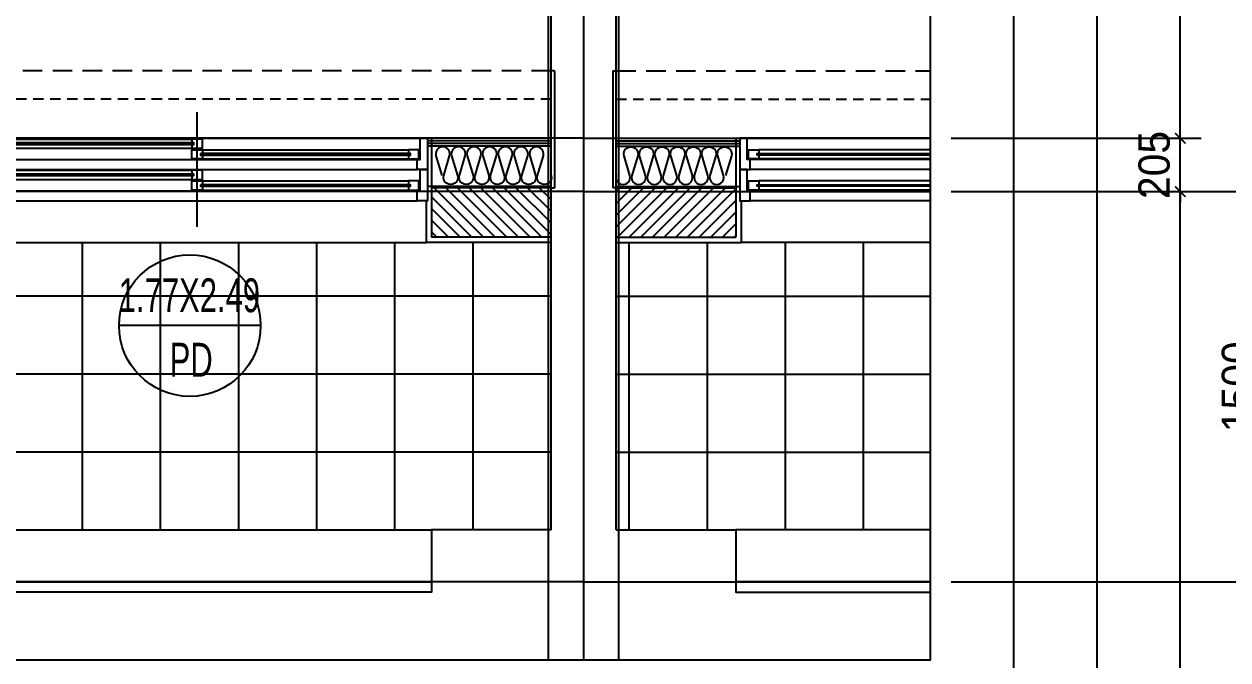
# Model space of a CAD drawing. Header units: millimetres. Extents: x -24416 to 92204, y -190080 to 23760.
# Drawn here: x 19575 to 24200, y 5502 to 7946 of the extents above; entities that cross this region are included whole.
import ezdxf
from ezdxf.enums import TextEntityAlignment as Align
from ezdxf.xclip import XClip

# ---------------------------------------------------------------- set-up
doc = ezdxf.new("R2010")
doc.units = ezdxf.units.MM
doc.header["$LTSCALE"] = 50
doc.header["$XCLIPFRAME"] = 0
for name, pattern in [('AUDIT_D_220706163347-0', [0]), ('CEN', [62, 60, -1, 0, -1]), ('H', [1.3, 0.8, -0.5]), ('HID', [2.3, 1.5, -0.8])]:
    doc.linetypes.add(name, pattern=pattern)
doc.layers.get('defpoints').update_dxf_attribs({"color": 139})
for name, color, linetype in [('A-창호부호', 4, 'Continuous'), ('A_HAT', 8, 'Continuous'), ('AA-XXXX-DIMS', 7, 'Continuous'), ('CEN_CON', 1, 'CEN'), ('CEN_WALL', 12, 'CEN'), ('CONC', 2, 'Continuous'), ('dan1', 7, 'HID'), ('DIM', 7, 'AUDIT_D_220706163347-0'), ('ELE3_CON', 7, 'Continuous'), ('ELE4', 4, 'Continuous'), ('FIN', 6, 'Continuous'), ('INS', 8, 'Continuous'), ('WAL', 3, 'Continuous'), ('WAL_DRY', 7, 'Continuous'), ('WIN', 4, 'Continuous'), ('X - 단위세대$0$ETC', 6, 'Continuous'), ('바닥타일', 8, 'Continuous'), ('커튼박스', 6, 'Continuous')]:
    doc.layers.add(name, color=color, linetype=linetype)
doc.layers.add('Defpoint', color=135, linetype='Continuous', plot=False)
doc.layers.add('MC', color=135, linetype='Continuous', plot=False)
doc.styles.add('HAUD01', font='Dotum.ttf')
doc.styles.add('맑은고딕', font='malgun.ttf', dxfattribs={"width": 0.9})
doc.dimstyles.new('DIM_40', dxfattribs={"dimscale": 40, "dimtxt": 3, "dimasz": 1, "dimexe": 2, "dimexo": 2, "dimgap": 1, "dimtad": 1, "dimdec": 0, "dimzin": 0, "dimdsep": 46, "dimtxsty": '맑은고딕', "dimblk1": 'DIMDOT', "dimblk2": 'DIMDOT', "dimsah": 1, "dimcen": 0.09, "dimdle": 2, "dimclrd": 7, "dimclre": 7, "dimclrt": 3, "dimadec": 0, "dimazin": 0, "dimtfac": 1, "dimtdec": 0, "dimtix": 1, "dimtmove": 2, "dimatfit": 3, "dimldrblk": 'DIMDOT', "dimfxl": 2, "dimtolj": 1, "dimtzin": 0, "dimarcsym": 0})
doc.dimstyles.new('MCDIM_40', dxfattribs={"dimscale": 40, "dimtxt": 3, "dimasz": 1, "dimexe": 2, "dimexo": 2, "dimgap": 1, "dimtad": 1, "dimdec": 0, "dimzin": 0, "dimdsep": 46, "dimtxsty": '맑은고딕', "dimblk1": 'ARCHTICK', "dimblk2": 'ARCHTICK', "dimsah": 1, "dimcen": 0.09, "dimdle": 2, "dimclrd": 7, "dimclre": 7, "dimclrt": 3, "dimadec": 0, "dimazin": 0, "dimtfac": 1, "dimtdec": 0, "dimtix": 1, "dimtmove": 2, "dimatfit": 3, "dimldrblk": 'ARCHTICK', "dimfxl": 1, "dimtolj": 1, "dimtzin": 0, "dimarcsym": 0})

# ---------------------------------------------------------------- blocks, each defined once
blk = doc.blocks.new('WIN_이중창_1800')
at = {"layer": 'Defpoint'}
for p, q in [((-15, 240), (-15, 0)), ((1785, 240), (1785, 0))]:
    blk.add_line(p, q, dxfattribs=at)
at = {"layer": 'WIN'}
blk.add_line((885, -100), (885, 340), dxfattribs=at)
at = {"layer": 'WIN', "color": 8}
for p, q in [((1742, 240), (28, 240)), ((1697, 237), (905, 237)), ((865, 196), (73, 196)), ((1697, 202), (905, 202)), ((1730, 158), (40, 158)), ((865, 161), (73, 161)), ((1730, 120), (40, 120)), ((1697, 117), (905, 117)), ((865, 76), (73, 76)), ((1697, 82), (905, 82)), ((1730, 38), (40, 38)), ((1730, 0), (40, 0)), ((865, 41), (73, 41))]:
    blk.add_line(p, q, dxfattribs=at)
at = {"layer": 'WIN'}
for points in [[(40, 158), (28, 158), (28, 240), (0, 240), (0, 120), (40, 120), (40, 158)], [(905, 216.5), (905, 202), (865, 202), (865, 237), (905, 237), (905, 222.5)], [(1697, 216.5), (1697, 202), (1737, 202), (1737, 237), (1697, 237), (1697, 222.5)], [(1730, 158), (1742, 158), (1742, 240), (1770, 240), (1770, 120), (1730, 120), (1730, 158)], [(73, 175.5), (73, 161), (33, 161), (33, 196), (73, 196), (73, 181.5)], [(865, 175.5), (865, 161), (905, 161), (905, 196), (865, 196), (865, 181.5)], [(1704, 222.5), (1704, 216.5), (898, 216.5), (898, 222.5), (1704, 222.5)], [(872, 181.5), (872, 175.5), (66, 175.5), (66, 181.5), (872, 181.5)], [(40, 38), (28, 38), (28, 120), (0, 120), (0, 0), (40, 0), (40, 38)], [(905, 96.5), (905, 82), (865, 82), (865, 117), (905, 117), (905, 102.5)], [(1704, 102.5), (1704, 96.5), (898, 96.5), (898, 102.5), (1704, 102.5)], [(1697, 96.5), (1697, 82), (1737, 82), (1737, 117), (1697, 117), (1697, 102.5)], [(1730, 38), (1742, 38), (1742, 120), (1770, 120), (1770, 0), (1730, 0), (1730, 38)], [(73, 55.5), (73, 41), (33, 41), (33, 76), (73, 76), (73, 61.5)], [(872, 61.5), (872, 55.5), (66, 55.5), (66, 61.5), (872, 61.5)], [(865, 55.5), (865, 41), (905, 41), (905, 76), (865, 76), (865, 61.5)]]:
    blk.add_lwpolyline(points, dxfattribs=at)
blk = doc.blocks.new('insul1')
blk.add_lwpolyline([(0, 0.25, 1.344031), (0.35, 0.25), (0.2, 0.75, -1.344031), (0.55, 0.75), (0.4, 0.25)], format="xyb")
blk = doc.blocks.new('U-76A(기본)', base_point=(206307.1, 38575.4))
at = {"layer": 'A_HAT'}
h = blk.add_hatch(dxfattribs=at)
h.set_pattern_fill('ANSI31', color=256, scale=10, style=0)
h.paths.add_polyline_path([(206892.1, 40090.4), (206432.1, 40090.4), (206432.1, 39900.4), (206892.1, 39900.4)])
at = {"layer": '바닥타일'}
h = blk.add_hatch(dxfattribs=at)
h.set_pattern_fill('_USER', color=256, scale=300, double=1, pattern_type=0)
h.set_pattern_definition([(0, (0, 0), (0, 300), []), (90, (0, 0), (-300, 2e-14), [])])
edge = h.paths.add_edge_path()
edge.add_arc((218422.1, 40025.4), 690, 180.0011, 270.4126)
edge.add_line((218427.1, 39335.4), (218427.1, 38775.4))
edge.add_line((218427.1, 38775.4), (206432.1, 38775.4))
edge.add_line((206432.1, 38775.4), (206432.1, 39880.4))
edge.add_line((206432.1, 39880.4), (216782.1, 39880.4))
edge.add_line((216782.1, 39880.4), (216782.1, 40055.4))
edge.add_line((216782.1, 40055.4), (218422.1, 40055.4))
edge.add_line((218422.1, 40055.4), (218422.1, 40025.4))
edge.add_line((218422.1, 40025.4), (217732.1, 40025.4))
at = {"layer": 'CEN_CON'}
for p, q in [((206307.1, 38275.4), (206307.1, 45600.4)), ((206307.1, 38575.4), (220942.1, 38575.4))]:
    blk.add_line(p, q, dxfattribs=at)
at = {"layer": 'CEN_WALL'}
blk.add_line((206307.1, 40075.4), (216702.1, 40075.4), dxfattribs=at)
at = {"layer": 'CONC'}
for p, q in [((206432.1, 40540.4), (206432.1, 42490.4)), ((206419.1, 40540.4), (206419.1, 40090.4)), ((206419.1, 40540.4), (206432.1, 40540.4)), ((206432.1, 40090.4), (206419.1, 40090.4)), ((206432.1, 38775.4), (206432.1, 40090.4)), ((206432.1, 38775.4), (206892.1, 38775.4)), ((206892.1, 38775.4), (206892.1, 38575.4)), ((206307.1, 38575.4), (206892.1, 38575.4))]:
    blk.add_line(p, q, dxfattribs=at)
at = {"layer": 'dan1'}
blk.add_lwpolyline([(206432.1, 40540.4), (211972.1, 40540.4)], dxfattribs=at)
at = {"layer": 'ELE3_CON'}
blk.add_line((208692.1, 38775.4), (206892.1, 38775.4), dxfattribs=at)
at = {"layer": 'ELE4'}
blk.add_line((208672.1, 39880.4), (206912.1, 39880.4), dxfattribs=at)
at = {"layer": 'FIN'}
for p in [(206912.1, 40040.4), (206432.1, 39880.4)]:
    blk.add_line(p, (206912.1, 39880.4), dxfattribs=at)
at = {"layer": 'INS'}
for p, q in [((206432.1, 40090.4), (206432.1, 40540.4)), ((206432.1, 40250.4), (206907.1, 40250.4)), ((206432.1, 40095.4), (206907.1, 40095.4))]:
    blk.add_line(p, q, dxfattribs=at)
at = {"layer": 'MC'}
for p, q in [((206442.1, 38275.4), (206442.1, 42840.4)), ((206307.1, 40280.4), (216702.1, 40280.4))]:
    blk.add_line(p, q, dxfattribs=at)
at = {"layer": 'WAL'}
for p, q in [((206432.1, 40090.4), (206892.1, 40090.4)), ((206892.1, 40090.4), (206892.1, 39900.4)), ((206432.1, 39900.4), (206892.1, 39900.4))]:
    blk.add_line(p, q, dxfattribs=at)
at = {"layer": 'WAL_DRY'}
for p, q in [((206432.1, 40270.4), (206907.1, 40270.4)), ((206432.1, 40260.4), (206907.1, 40260.4))]:
    blk.add_line(p, q, dxfattribs=at)
at = {"layer": 'X - 단위세대$0$ETC'}
blk.add_lwpolyline([(208692.1, 38535.4), (208692.1, 38575.4), (206892.1, 38575.4), (206892.1, 38535.4), (208692.1, 38535.4)], dxfattribs=at)
at = {"layer": '커튼박스', "linetype": 'H'}
blk.add_line((206432.1, 40430.4), (209152.1, 40430.4), dxfattribs=at)
at = {"layer": 'INS', "xscale": 150, "yscale": 150, "zscale": 150, "row_count": 1, "column_count": 7, "row_spacing": 0, "column_spacing": 60}
blk.add_blockref('insul1', (206432.1, 40100.4), dxfattribs=at)
at = {"layer": 'WIN'}
blk.add_blockref('WIN_이중창_1800', (206907.1, 40040.4), dxfattribs=at)
blk = doc.blocks.new('A$C4D377245')
at = {"layer": 'A-창호부호'}
blk.add_line((675.4, 345), (14.6, 345), dxfattribs=at)
blk.add_circle((345, 345), 330.4, dxfattribs=at)
blk = doc.blocks.new('DIMDOT')
at = {"layer": 'AA-XXXX-DIMS'}
for p, q in [((0, -1.5), (0, 1.5)), ((-1.5, 0), (1.5, 0))]:
    blk.add_line(p, q, dxfattribs=at)
for radius in [0.5, 0.25]:
    blk.add_circle((0, 0), radius, dxfattribs=at)
blk = doc.blocks.new('*D632')
at = {"layer": 'defpoints', "color": 0, "transparency": 16777216}
for p in [(23057.2, -7922.9), (24657.2, -7922.9), (23057.2, -17957.9)]:
    blk.add_point(p, dxfattribs=at)
at = {"layer": 'DIM', "color": 7, "lineweight": -2, "transparency": 16777216}
for p, q in [((23137.2, -7922.9), (24737.2, -7922.9)), ((24657.2, -17917.9), (24657.2, -7962.9)), ((23137.2, -17957.9), (24737.2, -17957.9))]:
    blk.add_line(p, q, dxfattribs=at)
at = {"layer": 'DIM', "color": 7, "lineweight": -2, "transparency": 16777216, "xscale": 40, "yscale": 40, "zscale": 40}
for p, rotation in [((24657.2, -7922.9), 90), ((24657.2, -17957.9), 270)]:
    blk.add_blockref('DIMDOT', p, dxfattribs=dict(at, rotation=rotation))
at = {"layer": 'DIM', "color": 3, "transparency": 16777216, "insert": (24557.1, -12940.4), "char_height": 120, "attachment_point": 5, "rotation": 90, "style": 'HAUD01'}
blk.add_mtext('\\A1;10035', dxfattribs=at)
blk = doc.blocks.new('*D633')
at = {"layer": 'defpoints', "color": 0, "transparency": 16777216}
for p in [(23057.2, -16457.9), (24337.2, -16457.9), (23057.2, -17957.9)]:
    blk.add_point(p, dxfattribs=at)
at = {"layer": 'DIM', "color": 7, "lineweight": -2, "transparency": 16777216}
for p, q in [((23137.2, -16457.9), (24417.2, -16457.9)), ((24337.2, -17917.9), (24337.2, -16497.9)), ((23137.2, -17957.9), (24417.2, -17957.9))]:
    blk.add_line(p, q, dxfattribs=at)
at = {"layer": 'DIM', "color": 7, "lineweight": -2, "transparency": 16777216, "xscale": 40, "yscale": 40, "zscale": 40}
for p, rotation in [((24337.2, -16457.9), 90), ((24337.2, -17957.9), 270)]:
    blk.add_blockref('DIMDOT', p, dxfattribs=dict(at, rotation=rotation))
at = {"layer": 'DIM', "color": 3, "transparency": 16777216, "insert": (24237.1, -17207.9), "char_height": 120, "attachment_point": 5, "rotation": 90, "style": 'HAUD01'}
blk.add_mtext('\\A1;1500', dxfattribs=at)
blk = doc.blocks.new('*D634')
at = {"layer": 'defpoints', "color": 0, "transparency": 16777216}
for p in [(23057.2, -13922.9), (24337.2, -13922.9), (23057.2, -16457.9)]:
    blk.add_point(p, dxfattribs=at)
at = {"layer": 'DIM', "color": 7, "lineweight": -2, "transparency": 16777216}
for p, q in [((23137.2, -13922.9), (24417.2, -13922.9)), ((24337.2, -16417.9), (24337.2, -13962.9)), ((23137.2, -16457.9), (24417.2, -16457.9))]:
    blk.add_line(p, q, dxfattribs=at)
at = {"layer": 'DIM', "color": 7, "lineweight": -2, "transparency": 16777216, "xscale": 40, "yscale": 40, "zscale": 40}
for p, rotation in [((24337.2, -13922.9), 90), ((24337.2, -16457.9), 270)]:
    blk.add_blockref('DIMDOT', p, dxfattribs=dict(at, rotation=rotation))
at = {"layer": 'DIM', "color": 3, "transparency": 16777216, "insert": (24237.1, -15190.4), "char_height": 120, "attachment_point": 5, "rotation": 90, "style": 'HAUD01'}
blk.add_mtext('\\A1;2535', dxfattribs=at)
blk = doc.blocks.new('_ArchTick')
at = {"color": 0, "linetype": 'ByBlock', "const_width": 0.15}
blk.add_lwpolyline([(-0.5, -0.5), (0.5, 0.5)], dxfattribs=at)
blk = doc.blocks.new('*D638')
at = {"layer": 'defpoints', "color": 0, "transparency": 16777216}
for p in [(23057.2, -16252.9), (24017.2, -16252.9), (23057.2, -16457.9)]:
    blk.add_point(p, dxfattribs=at)
at = {"layer": 'DIM', "color": 7, "lineweight": -2, "transparency": 16777216}
for p, q in [((24017.2, -16252.9), (24017.2, -16212.9)), ((23137.2, -16252.9), (24097.2, -16252.9)), ((24017.2, -16457.9), (24017.2, -16252.9)), ((23137.2, -16457.9), (24097.2, -16457.9)), ((24017.2, -16457.9), (24017.2, -16497.9))]:
    blk.add_line(p, q, dxfattribs=at)
at = {"layer": 'DIM', "color": 7, "lineweight": -2, "transparency": 16777216, "xscale": 40, "yscale": 40, "zscale": 40}
for p, rotation in [((24017.2, -16252.9), 270), ((24017.2, -16457.9), 90)]:
    blk.add_blockref('_ArchTick', p, dxfattribs=dict(at, rotation=rotation))
at = {"layer": 'DIM', "color": 3, "transparency": 16777216, "insert": (23917.1, -16355.4), "char_height": 120, "attachment_point": 5, "rotation": 90, "style": 'HAUD01'}
blk.add_mtext('\\A1;205', dxfattribs=at)
blk = doc.blocks.new('*D639')
at = {"layer": 'defpoints', "color": 0, "transparency": 16777216}
for p in [(23057.2, -14052.9), (24017.2, -14052.9), (23057.2, -16252.9)]:
    blk.add_point(p, dxfattribs=at)
at = {"layer": 'DIM', "color": 7, "lineweight": -2, "transparency": 16777216}
for p, q in [((24017.2, -16332.9), (24017.2, -13972.9)), ((23137.2, -14052.9), (24097.2, -14052.9)), ((23137.2, -16252.9), (24097.2, -16252.9))]:
    blk.add_line(p, q, dxfattribs=at)
at = {"layer": 'DIM', "color": 7, "lineweight": -2, "transparency": 16777216, "xscale": 40, "yscale": 40, "zscale": 40}
for p, rotation in [((24017.2, -14052.9), 90), ((24017.2, -16252.9), 270)]:
    blk.add_blockref('_ArchTick', p, dxfattribs=dict(at, rotation=rotation))
at = {"layer": 'DIM', "color": 3, "transparency": 16777216, "insert": (23917.1, -15152.9), "char_height": 120, "attachment_point": 5, "rotation": 90, "style": 'HAUD01'}
blk.add_mtext('\\A1;2200', dxfattribs=at)
blk = doc.blocks.new('U-76A(확장)3')
at = {"layer": 'CEN_CON'}
blk.add_line((0, 0), (14595, 0), dxfattribs=at)
blk = doc.blocks.new('DIM-1108')
at = {"layer": 'DIM'}
for base, p1, p2, dimstyle, override, picture, middle in [((24657.2, -7922.9), (23057.2, -17957.9), (23057.2, -7922.9), 'DIM_40', {"dimscale": 40, "dimtxsty": 'HAUD01'}, '*D632', (24557.1, -12940.4)), ((24337.2, -13922.9), (23057.2, -16457.9), (23057.2, -13922.9), 'DIM_40', {"dimscale": 40, "dimtxsty": 'HAUD01'}, '*D634', (24237.1, -15190.4)), ((24017.2, -14052.9), (23057.2, -16252.9), (23057.2, -14052.9), 'MCDIM_40', {"dimtxsty": 'HAUD01'}, '*D639', (23917.1, -15152.9)), ((24017.2, -16252.9), (23057.2, -16457.9), (23057.2, -16252.9), 'MCDIM_40', {"dimtxsty": 'HAUD01'}, '*D638', (23917.1, -16355.4)), ((24337.2, -16457.9), (23057.2, -17957.9), (23057.2, -16457.9), 'DIM_40', {"dimscale": 40, "dimtxsty": 'HAUD01'}, '*D633', (24237.1, -17207.9))]:
    dim = blk.add_linear_dim(base=base, p1=p1, p2=p2, angle=270, dimstyle=dimstyle, override=override, dxfattribs=at)
    dim.commit()
    dim.dimension.update_dxf_attribs({"geometry": picture, "text_midpoint": middle})

msp = doc.modelspace()

# ---------------------------------------------------------------- linework, layer by layer
at = {"layer": 'defpoints'}
for points in [[(24017.2, 19837.1), (6130, 19837.1), (6130, 4542.1), (24017.2, 4542.1)], [(23697.2, 19517.1), (6450, 19517.1), (6450, 4862.1), (23697.2, 4862.1)], [(23377.2, 19197.1), (6770, 19197.1), (6770, 5182.1), (23377.2, 5182.1)], [(23057.2, 18877.1), (7090, 18877.1), (7090, 5502.1), (23057.2, 5502.1)]]:
    msp.add_lwpolyline(points, close=True, dxfattribs=at)

# ---------------------------------------------------------------- block references
msp.add_blockref('DIM-1108', (0, 23760))
at = {"xscale": -1}
msp.add_blockref('U-76A(기본)', (21725, 5802.1), dxfattribs=at)
ref = msp.add_blockref('U-76A(기본)', (21725, 5802.1))
XClip(ref).set_block_clipping_path([(191672.1148688774, 38275.3918016906), (207639.267251093, 51650.3918016906)])
ref = msp.add_blockref('U-76A(확장)3', (19580, 9792.9), dxfattribs=dict(xscale=-1, rotation=90))
XClip(ref).set_block_clipping_path([(13298.4077166072, -2135.0000000001), (29625.0000000005, 10105.1364734632)])
at = {"layer": 'A-창호부호', "xscale": 0.8231884058332071, "yscale": 0.8231884058332071, "zscale": 0.8231884058332071}
msp.add_blockref('A$C4D377245', (19927.8, 6503.1), dxfattribs=at)

# ---------------------------------------------------------------- texts
at = {"layer": 'A-창호부호', "color": 6, "style": 'HAUD01', "width": 0.7}
for s, p in [('1.77X2.49', (20210.2, 6903.9)), ('PD', (20217.1, 6656.2))]:
    msp.add_text(s, height=130, dxfattribs=at).set_placement(p, align=Align.MIDDLE)

doc.saveas('drawing.dxf')
